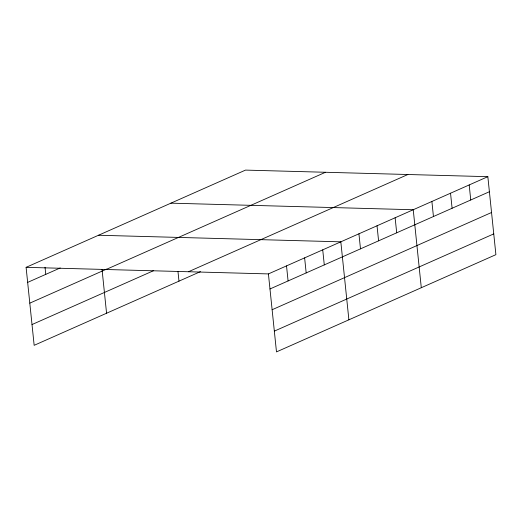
<?xml version="1.0" encoding="UTF-8"?>
<svg xmlns="http://www.w3.org/2000/svg" width="522" height="522" viewBox="0 0 522 522"><rect width="100%" height="100%" fill="white"/><g stroke="black" fill="none" stroke-linecap="round" stroke-linejoin="round"><path stroke-width="0.78" d="M200.494 271.61L34.158 345.323L26.1 267.336L245.516 170.1L487.842 176.677L495.9 254.664L276.484 351.9L268.419 273.913L487.842 176.677M27.653 282.389L60.239 267.949M29.8 303.151L106.553 269.143M106.064 269.509L325.487 172.273M32.012 324.553L153.657 270.644M188.455 271.74L407.878 174.511M269.978 288.966L489.395 191.731M272.125 309.735L491.541 212.5M274.337 331.131L493.753 233.895M170.916 203.162L413.241 209.74L421.3 287.726M98.508 235.246L340.827 241.83L348.892 319.81M26.1 267.336L268.419 273.913M469.193 184.945L470.746 199.998M450.538 193.212L452.098 208.258M431.89 201.472L433.443 216.526M395.134 217.759L396.694 232.812M377.034 225.785L378.587 240.838M358.934 233.804L360.487 248.857M322.726 249.849L324.286 264.902M304.626 257.868L306.179 272.921M286.526 265.894L288.079 280.947M177.982 271.557L178.974 281.143M102.044 269.469L106.566 313.233M45.023 267.231L45.76 274.363"/></g></svg>
